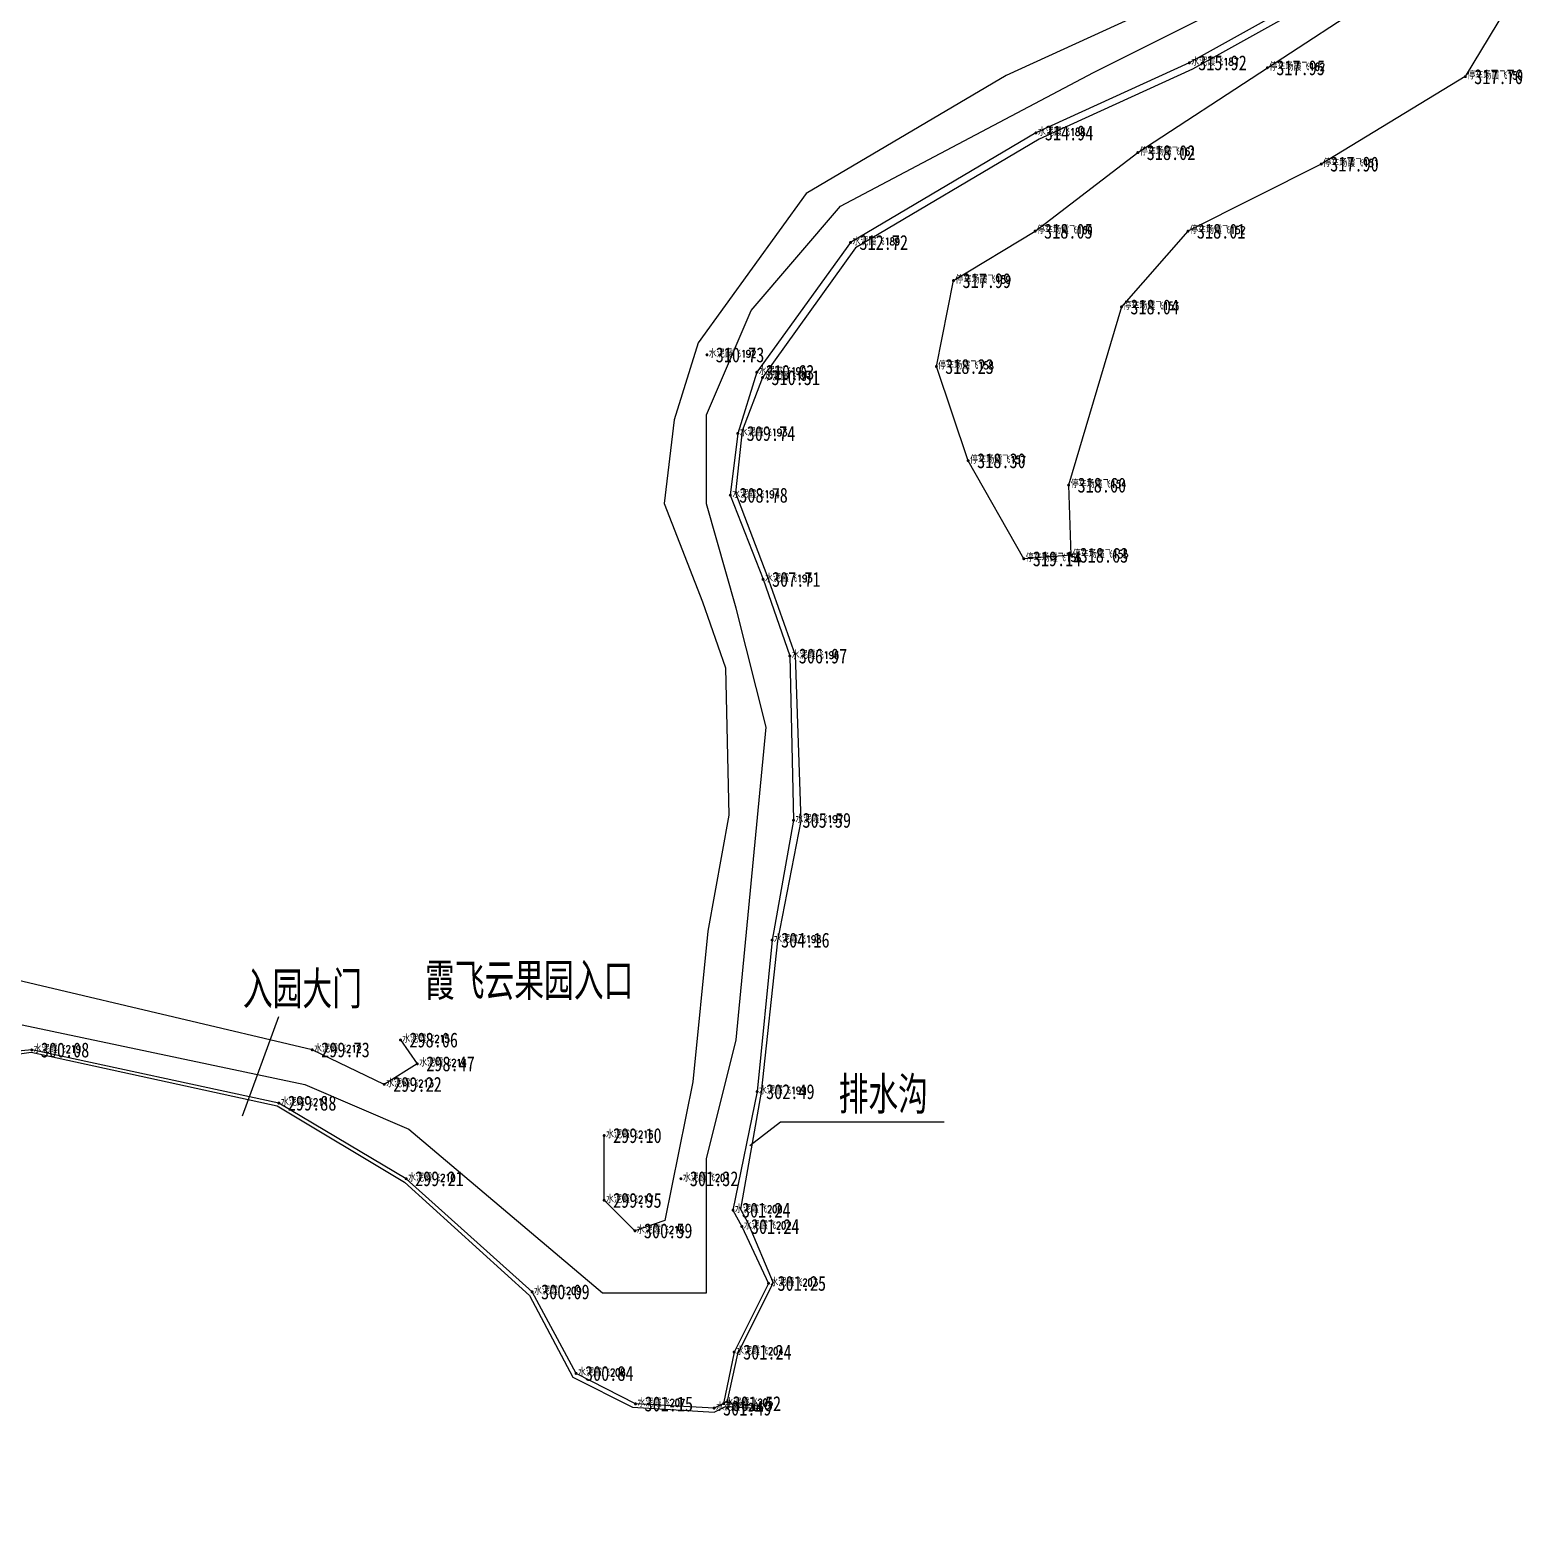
# Model space of a CAD drawing. Extents: x 380662 to 384336, y 3073712 to 3075492.
# Drawn here: x 381990.5 to 382090.8, y 3075201.1 to 3075301.8 of the extents above; entities that cross this region are included whole.
import ezdxf
from ezdxf.enums import TextEntityAlignment as Align

# ---------------------------------------------------------------- set-up
doc = ezdxf.new("R2010")
doc.units = 0
doc.header["$LTSCALE"] = 0.5
doc.header["$PDSIZE"] = 0.2
doc.layers.get('0').update_dxf_attribs({"linetype": 'CONTINUOUS'})
for name, color, linetype in [('GCD', 1, 'CONTINUOUS'), ('ZDH', 1, 'CONTINUOUS'), ('ZJ', 7, 'CONTINUOUS')]:
    doc.layers.add(name, color=color, linetype=linetype)
doc.styles.add('HZ', font='rs.shx', dxfattribs={"width": 0.8, "bigfont": 'hztxt.shx'})
doc.styles.add('正等线体', font='simhei.ttf')

# ---------------------------------------------------------------- blocks, each defined once
blk = doc.blocks.new('GC200')
at = {"linetype": 'Continuous', "const_width": 0.2, "flags": 128}
blk.add_lwpolyline([(-0.1, 0, 1), (0.1, 0, 1)], format="xyb", close=True, dxfattribs=at)

msp = doc.modelspace()

# ---------------------------------------------------------------- linework, layer by layer
at = {"linetype": 'Continuous', "flags": 128}
msp.add_lwpolyline([(381990, 3075235), (382009, 3075231), (382016, 3075228), (382029, 3075217), (382036, 3075217), (382036, 3075226), (382038, 3075234), (382040, 3075255), (382038, 3075263), (382036, 3075270), (382036, 3075276), (382039, 3075283), (382045, 3075290), (382062, 3075299), (382078, 3075307)], dxfattribs=at)
at = {"color": 8, "linetype": 'Continuous', "flags": 128}
for points, elevation in [([(382079.57, 3075305.84), (382068.45, 3075299.64), (382058.14, 3075294.93), (382045.68, 3075287.57), (382039.38, 3075278.85), (382038.1, 3075274.74), (382037.6, 3075270.59), (382039.8, 3075264.94), (382041.6, 3075259.79), (382041.85, 3075248.75), (382040.41, 3075240.7), (382039.4, 3075230.52), (382037.78, 3075222.56), (382038.38, 3075221.46), (382040.17, 3075217.64), (382037.86, 3075213.02), (382037.15, 3075209.56), (382036.51, 3075209.26), (382031.23, 3075209.54), (382027.23, 3075211.59), (382024.28, 3075217.07), (382015.81, 3075224.67), (382007.26, 3075229.75), (381990.65, 3075233.32), (381986.7, 3075232.94)], 326.34), ([(382079.95, 3075305.5), (382068.67, 3075299.21), (382058.36, 3075294.5), (382046.01, 3075287.21), (382039.76, 3075278.49), (382038.4, 3075274.91), (382037.95, 3075270.74), (382040.05, 3075265.21), (382041.95, 3075259.84), (382042.33, 3075248.72), (382040.78, 3075240.64), (382039.68, 3075230.48), (382038.28, 3075222.63), (382038.81, 3075221.67), (382040.48, 3075217.68), (382038.09, 3075212.91), (382037.36, 3075209.64), (382039.69, 3075209.39)], 326.34), ([(382090.21, 3075304.08), (382087, 3075298.71), (382077.32, 3075292.84), (382068.36, 3075288.33), (382063.89, 3075283.24), (382060.34, 3075271.27), (382060.48, 3075266.56), (382057.33, 3075266.32), (382053.59, 3075272.91), (382051.45, 3075279.24), (382052.6, 3075285.01), (382058.09, 3075288.33), (382064.99, 3075293.61), (382073.7, 3075299.31), (382080.98, 3075304.08)], 318.6), ([(382066.49, 3075303.52), (382056.13, 3075298.78), (382042.69, 3075290.85), (382035.44, 3075280.82), (382033.83, 3075275.65), (382033.16, 3075270.03), (382035.73, 3075263.43), (382037.27, 3075259), (382037.49, 3075249.09), (382036.1, 3075241.3), (382035.09, 3075231.17), (382033.21, 3075221.87), (382031.19, 3075221.17), (382029.12, 3075223.22), (382029.12, 3075227.57), (382029.12, 3075227.57)], 326.34), ([(382015.43, 3075233.99), (382015.43, 3075233.99), (382016.56, 3075232.39), (382014.34, 3075231.01), (382014.34, 3075231.01), (382009.5, 3075233.33), (382009.5, 3075233.33), (381990.9, 3075237.71), (381972.88, 3075241.96), (381972.88, 3075241.96)], 326.34)]:
    msp.add_lwpolyline(points, dxfattribs=dict(at, elevation=elevation))
for points in [[(382004.82, 3075228.9), (382007.25, 3075235.56)], [(381919.18, 3075201.13), (381930.33, 3075202.4), (381940.36, 3075208.91), (381957.64, 3075223.66), (381966.21, 3075230.23), (381976.83, 3075233.36), (381986.72, 3075232.62), (381990.6, 3075233.18), (382007.14, 3075229.56), (382015.71, 3075224.44), (382024.1, 3075216.82), (382027.01, 3075211.33), (382031.02, 3075209.31), (382036.52, 3075208.99), (382037.27, 3075209.37), (382039.74, 3075209.24)], [(382038.92, 3075226.9), (382040.98, 3075228.48), (382051.98, 3075228.48)]]:
    msp.add_lwpolyline(points, dxfattribs=at)
at = {"layer": 'ZDH', "color": 8, "linetype": 'Continuous'}
for p in [(382068.45, 3075299.64, 315.92), (382073.7, 3075299.31, 317.95), (382087, 3075298.71, 317.76), (382058.14, 3075294.93, 314.94), (382064.99, 3075293.61, 318.02), (382077.32, 3075292.84, 317.9), (382058.09, 3075288.33, 318.05), (382068.36, 3075288.33, 318.01), (382045.68, 3075287.57, 312.72), (382052.6, 3075285.01, 317.99), (382063.89, 3075283.24, 318.04), (382036.03, 3075280.02, 310.73), (382039.38, 3075278.85, 310.63), (382051.45, 3075279.24, 318.23), (382039.76, 3075278.49, 310.51), (382038.1, 3075274.74, 309.74), (382053.59, 3075272.91, 318.3), (382060.34, 3075271.27, 318.6), (382037.6, 3075270.59, 308.78), (382057.33, 3075266.32, 319.13), (382060.48, 3075266.56, 318.63), (382039.8, 3075264.94, 307.71), (382041.6, 3075259.79, 306.97), (382041.85, 3075248.75, 305.59), (382040.41, 3075240.7, 304.16), (382015.43, 3075233.99, 298.06), (381990.65, 3075233.32, 300.08), (382009.5, 3075233.33, 299.73), (382016.56, 3075232.39, 298.47), (382014.34, 3075231.01, 299.22), (382039.4, 3075230.52, 302.49), (382007.26, 3075229.75, 299.88), (382029.12, 3075227.57, 299.1), (382015.81, 3075224.67, 299.2), (382034.28, 3075224.67, 301.32), (382029.12, 3075223.22, 299.95), (382037.78, 3075222.56, 301.24), (382038.38, 3075221.46, 301.24), (382031.19, 3075221.17, 300.58), (382040.17, 3075217.64, 301.25), (382024.28, 3075217.07, 300.09), (382037.86, 3075213.02, 301.24), (382027.23, 3075211.59, 300.84), (382031.23, 3075209.54, 301.15), (382036.51, 3075209.26, 301.49), (382037.15, 3075209.56, 301.52)]:
    msp.add_point(p, dxfattribs=at)

# ---------------------------------------------------------------- block references
at = {"layer": 'GCD', "color": 8, "linetype": 'Continuous'}
ref = msp.add_blockref('GC200', (382068.45, 3075299.64, 315.92), dxfattribs=dict(at, xscale=0.5, yscale=0.5, zscale=0.5))
ref.add_attrib('height', '315.92', dxfattribs={"linetype": 'Continuous', "height": 1, "style": '正等线体', "width": 0.8}).set_placement((382069.05, 3075299.64, 315.92), align=Align.MIDDLE_LEFT)
ref = msp.add_blockref('GC200', (382073.7, 3075299.31, 317.95), dxfattribs=dict(at, xscale=0.5, yscale=0.5, zscale=0.5))
ref.add_attrib('height', '317.95', dxfattribs={"linetype": 'Continuous', "height": 1, "style": '正等线体', "width": 0.8}).set_placement((382074.3, 3075299.31, 317.95), align=Align.MIDDLE_LEFT)
ref = msp.add_blockref('GC200', (382087, 3075298.71, 317.76), dxfattribs=dict(at, xscale=0.5, yscale=0.5, zscale=0.5))
ref.add_attrib('height', '317.76', dxfattribs={"linetype": 'Continuous', "height": 1, "style": '正等线体', "width": 0.8}).set_placement((382087.6, 3075298.71, 317.76), align=Align.MIDDLE_LEFT)
ref = msp.add_blockref('GC200', (382058.14, 3075294.93, 314.94), dxfattribs=dict(at, xscale=0.5, yscale=0.5, zscale=0.5))
ref.add_attrib('height', '314.94', dxfattribs={"linetype": 'Continuous', "height": 1, "style": '正等线体', "width": 0.8}).set_placement((382058.74, 3075294.93, 314.94), align=Align.MIDDLE_LEFT)
ref = msp.add_blockref('GC200', (382064.99, 3075293.61, 318.02), dxfattribs=dict(at, xscale=0.5, yscale=0.5, zscale=0.5))
ref.add_attrib('height', '318.02', dxfattribs={"linetype": 'Continuous', "height": 1, "style": '正等线体', "width": 0.8}).set_placement((382065.59, 3075293.61, 318.02), align=Align.MIDDLE_LEFT)
ref = msp.add_blockref('GC200', (382077.32, 3075292.84, 317.9), dxfattribs=dict(at, xscale=0.5, yscale=0.5, zscale=0.5))
ref.add_attrib('height', '317.90', dxfattribs={"linetype": 'Continuous', "height": 1, "style": '正等线体', "width": 0.8}).set_placement((382077.92, 3075292.84, 317.9), align=Align.MIDDLE_LEFT)
ref = msp.add_blockref('GC200', (382058.09, 3075288.33, 318.05), dxfattribs=dict(at, xscale=0.5, yscale=0.5, zscale=0.5))
ref.add_attrib('height', '318.05', dxfattribs={"linetype": 'Continuous', "height": 1, "style": '正等线体', "width": 0.8}).set_placement((382058.69, 3075288.33, 318.05), align=Align.MIDDLE_LEFT)
ref = msp.add_blockref('GC200', (382068.36, 3075288.33, 318.01), dxfattribs=dict(at, xscale=0.5, yscale=0.5, zscale=0.5))
ref.add_attrib('height', '318.01', dxfattribs={"linetype": 'Continuous', "height": 1, "style": '正等线体', "width": 0.8}).set_placement((382068.96, 3075288.33, 318.01), align=Align.MIDDLE_LEFT)
ref = msp.add_blockref('GC200', (382045.68, 3075287.57, 312.72), dxfattribs=dict(at, xscale=0.5, yscale=0.5, zscale=0.5))
ref.add_attrib('height', '312.72', dxfattribs={"linetype": 'Continuous', "height": 1, "style": '正等线体', "width": 0.8}).set_placement((382046.28, 3075287.57, 312.72), align=Align.MIDDLE_LEFT)
ref = msp.add_blockref('GC200', (382052.6, 3075285.01, 317.99), dxfattribs=dict(at, xscale=0.5, yscale=0.5, zscale=0.5))
ref.add_attrib('height', '317.99', dxfattribs={"linetype": 'Continuous', "height": 1, "style": '正等线体', "width": 0.8}).set_placement((382053.21, 3075285.01, 317.99), align=Align.MIDDLE_LEFT)
ref = msp.add_blockref('GC200', (382063.89, 3075283.24, 318.04), dxfattribs=dict(at, xscale=0.5, yscale=0.5, zscale=0.5))
ref.add_attrib('height', '318.04', dxfattribs={"linetype": 'Continuous', "height": 1, "style": '正等线体', "width": 0.8}).set_placement((382064.49, 3075283.24, 318.04), align=Align.MIDDLE_LEFT)
ref = msp.add_blockref('GC200', (382036.03, 3075280.02, 310.73), dxfattribs=dict(at, xscale=0.5, yscale=0.5, zscale=0.5))
ref.add_attrib('height', '310.73', dxfattribs={"linetype": 'Continuous', "height": 1, "style": '正等线体', "width": 0.8}).set_placement((382036.62, 3075280.02, 310.73), align=Align.MIDDLE_LEFT)
ref = msp.add_blockref('GC200', (382051.45, 3075279.24, 318.23), dxfattribs=dict(at, xscale=0.5, yscale=0.5, zscale=0.5))
ref.add_attrib('height', '318.23', dxfattribs={"linetype": 'Continuous', "height": 1, "style": '正等线体', "width": 0.8}).set_placement((382052.04, 3075279.24, 318.23), align=Align.MIDDLE_LEFT)
ref = msp.add_blockref('GC200', (382039.38, 3075278.85, 310.63), dxfattribs=dict(at, xscale=0.5, yscale=0.5, zscale=0.5))
ref.add_attrib('height', '310.63', dxfattribs={"linetype": 'Continuous', "height": 1, "style": '正等线体', "width": 0.8}).set_placement((382039.98, 3075278.85, 310.63), align=Align.MIDDLE_LEFT)
ref = msp.add_blockref('GC200', (382039.76, 3075278.49, 310.51), dxfattribs=dict(at, xscale=0.5, yscale=0.5, zscale=0.5))
ref.add_attrib('height', '310.51', dxfattribs={"linetype": 'Continuous', "height": 1, "style": '正等线体', "width": 0.8}).set_placement((382040.36, 3075278.49, 310.51), align=Align.MIDDLE_LEFT)
ref = msp.add_blockref('GC200', (382038.1, 3075274.74, 309.74), dxfattribs=dict(at, xscale=0.5, yscale=0.5, zscale=0.5))
ref.add_attrib('height', '309.74', dxfattribs={"linetype": 'Continuous', "height": 1, "style": '正等线体', "width": 0.8}).set_placement((382038.7, 3075274.74, 309.74), align=Align.MIDDLE_LEFT)
ref = msp.add_blockref('GC200', (382053.59, 3075272.91, 318.3), dxfattribs=dict(at, xscale=0.5, yscale=0.5, zscale=0.5))
ref.add_attrib('height', '318.30', dxfattribs={"linetype": 'Continuous', "height": 1, "style": '正等线体', "width": 0.8}).set_placement((382054.19, 3075272.91, 318.3), align=Align.MIDDLE_LEFT)
ref = msp.add_blockref('GC200', (382060.34, 3075271.27, 318.6), dxfattribs=dict(at, xscale=0.5, yscale=0.5, zscale=0.5))
ref.add_attrib('height', '318.60', dxfattribs={"linetype": 'Continuous', "height": 1, "style": '正等线体', "width": 0.8}).set_placement((382060.94, 3075271.27, 318.6), align=Align.MIDDLE_LEFT)
ref = msp.add_blockref('GC200', (382037.6, 3075270.59, 308.78), dxfattribs=dict(at, xscale=0.5, yscale=0.5, zscale=0.5))
ref.add_attrib('height', '308.78', dxfattribs={"linetype": 'Continuous', "height": 1, "style": '正等线体', "width": 0.8}).set_placement((382038.2, 3075270.59, 308.78), align=Align.MIDDLE_LEFT)
ref = msp.add_blockref('GC200', (382057.33, 3075266.32, 319.13), dxfattribs=dict(at, xscale=0.5, yscale=0.5, zscale=0.5))
ref.add_attrib('height', '319.14', dxfattribs={"linetype": 'Continuous', "height": 1, "style": '正等线体', "width": 0.8}).set_placement((382057.93, 3075266.32, 319.13), align=Align.MIDDLE_LEFT)
ref = msp.add_blockref('GC200', (382060.48, 3075266.56, 318.63), dxfattribs=dict(at, xscale=0.5, yscale=0.5, zscale=0.5))
ref.add_attrib('height', '318.63', dxfattribs={"linetype": 'Continuous', "height": 1, "style": '正等线体', "width": 0.8}).set_placement((382061.08, 3075266.56, 318.63), align=Align.MIDDLE_LEFT)
ref = msp.add_blockref('GC200', (382039.8, 3075264.94, 307.71), dxfattribs=dict(at, xscale=0.5, yscale=0.5, zscale=0.5))
ref.add_attrib('height', '307.71', dxfattribs={"linetype": 'Continuous', "height": 1, "style": '正等线体', "width": 0.8}).set_placement((382040.4, 3075264.94, 307.71), align=Align.MIDDLE_LEFT)
ref = msp.add_blockref('GC200', (382041.6, 3075259.79, 306.97), dxfattribs=dict(at, xscale=0.5, yscale=0.5, zscale=0.5))
ref.add_attrib('height', '306.97', dxfattribs={"linetype": 'Continuous', "height": 1, "style": '正等线体', "width": 0.8}).set_placement((382042.2, 3075259.79, 306.97), align=Align.MIDDLE_LEFT)
ref = msp.add_blockref('GC200', (382041.85, 3075248.75, 305.59), dxfattribs=dict(at, xscale=0.5, yscale=0.5, zscale=0.5))
ref.add_attrib('height', '305.59', dxfattribs={"linetype": 'Continuous', "height": 1, "style": '正等线体', "width": 0.8}).set_placement((382042.45, 3075248.75, 305.59), align=Align.MIDDLE_LEFT)
ref = msp.add_blockref('GC200', (382040.41, 3075240.7, 304.16), dxfattribs=dict(at, xscale=0.5, yscale=0.5, zscale=0.5))
ref.add_attrib('height', '304.16', dxfattribs={"linetype": 'Continuous', "height": 1, "style": '正等线体', "width": 0.8}).set_placement((382041.01, 3075240.7, 304.16), align=Align.MIDDLE_LEFT)
ref = msp.add_blockref('GC200', (382015.43, 3075233.99, 298.06), dxfattribs=dict(at, xscale=0.5, yscale=0.5, zscale=0.5))
ref.add_attrib('height', '298.06', dxfattribs={"linetype": 'Continuous', "height": 1, "style": '正等线体', "width": 0.8}).set_placement((382016.03, 3075233.99, 298.06), align=Align.MIDDLE_LEFT)
ref = msp.add_blockref('GC200', (381990.65, 3075233.32, 300.08), dxfattribs=dict(at, xscale=0.5, yscale=0.5, zscale=0.5))
ref.add_attrib('height', '300.08', dxfattribs={"linetype": 'Continuous', "height": 1, "style": '正等线体', "width": 0.8}).set_placement((381991.25, 3075233.32, 300.08), align=Align.MIDDLE_LEFT)
ref = msp.add_blockref('GC200', (382009.5, 3075233.33, 299.73), dxfattribs=dict(at, xscale=0.5, yscale=0.5, zscale=0.5))
ref.add_attrib('height', '299.73', dxfattribs={"linetype": 'Continuous', "height": 1, "style": '正等线体', "width": 0.8}).set_placement((382010.1, 3075233.33, 299.73), align=Align.MIDDLE_LEFT)
ref = msp.add_blockref('GC200', (382016.56, 3075232.39, 298.47), dxfattribs=dict(at, xscale=0.5, yscale=0.5, zscale=0.5))
ref.add_attrib('height', '298.47', dxfattribs={"linetype": 'Continuous', "height": 1, "style": '正等线体', "width": 0.8}).set_placement((382017.16, 3075232.39, 298.47), align=Align.MIDDLE_LEFT)
ref = msp.add_blockref('GC200', (382014.34, 3075231.01, 299.22), dxfattribs=dict(at, xscale=0.5, yscale=0.5, zscale=0.5))
ref.add_attrib('height', '299.22', dxfattribs={"linetype": 'Continuous', "height": 1, "style": '正等线体', "width": 0.8}).set_placement((382014.94, 3075231.01, 299.22), align=Align.MIDDLE_LEFT)
ref = msp.add_blockref('GC200', (382039.4, 3075230.52, 302.49), dxfattribs=dict(at, xscale=0.5, yscale=0.5, zscale=0.5))
ref.add_attrib('height', '302.49', dxfattribs={"linetype": 'Continuous', "height": 1, "style": '正等线体', "width": 0.8}).set_placement((382040, 3075230.52, 302.49), align=Align.MIDDLE_LEFT)
ref = msp.add_blockref('GC200', (382007.26, 3075229.75, 299.88), dxfattribs=dict(at, xscale=0.5, yscale=0.5, zscale=0.5))
ref.add_attrib('height', '299.88', dxfattribs={"linetype": 'Continuous', "height": 1, "style": '正等线体', "width": 0.8}).set_placement((382007.86, 3075229.75, 299.88), align=Align.MIDDLE_LEFT)
ref = msp.add_blockref('GC200', (382029.12, 3075227.57, 299.1), dxfattribs=dict(at, xscale=0.5, yscale=0.5, zscale=0.5))
ref.add_attrib('height', '299.10', dxfattribs={"linetype": 'Continuous', "height": 1, "style": '正等线体', "width": 0.8}).set_placement((382029.72, 3075227.57, 299.1), align=Align.MIDDLE_LEFT)
ref = msp.add_blockref('GC200', (382015.81, 3075224.67, 299.2), dxfattribs=dict(at, xscale=0.5, yscale=0.5, zscale=0.5))
ref.add_attrib('height', '299.21', dxfattribs={"linetype": 'Continuous', "height": 1, "style": '正等线体', "width": 0.8}).set_placement((382016.41, 3075224.67, 299.2), align=Align.MIDDLE_LEFT)
ref = msp.add_blockref('GC200', (382034.28, 3075224.67, 301.32), dxfattribs=dict(at, xscale=0.5, yscale=0.5, zscale=0.5))
ref.add_attrib('height', '301.32', dxfattribs={"linetype": 'Continuous', "height": 1, "style": '正等线体', "width": 0.8}).set_placement((382034.88, 3075224.67, 301.32), align=Align.MIDDLE_LEFT)
ref = msp.add_blockref('GC200', (382029.12, 3075223.22, 299.95), dxfattribs=dict(at, xscale=0.5, yscale=0.5, zscale=0.5))
ref.add_attrib('height', '299.95', dxfattribs={"linetype": 'Continuous', "height": 1, "style": '正等线体', "width": 0.8}).set_placement((382029.72, 3075223.22, 299.95), align=Align.MIDDLE_LEFT)
ref = msp.add_blockref('GC200', (382037.78, 3075222.56, 301.24), dxfattribs=dict(at, xscale=0.5, yscale=0.5, zscale=0.5))
ref.add_attrib('height', '301.24', dxfattribs={"linetype": 'Continuous', "height": 1, "style": '正等线体', "width": 0.8}).set_placement((382038.38, 3075222.56, 301.24), align=Align.MIDDLE_LEFT)
ref = msp.add_blockref('GC200', (382031.19, 3075221.17, 300.58), dxfattribs=dict(at, xscale=0.5, yscale=0.5, zscale=0.5))
ref.add_attrib('height', '300.59', dxfattribs={"linetype": 'Continuous', "height": 1, "style": '正等线体', "width": 0.8}).set_placement((382031.79, 3075221.17, 300.58), align=Align.MIDDLE_LEFT)
ref = msp.add_blockref('GC200', (382038.38, 3075221.46, 301.24), dxfattribs=dict(at, xscale=0.5, yscale=0.5, zscale=0.5))
ref.add_attrib('height', '301.24', dxfattribs={"linetype": 'Continuous', "height": 1, "style": '正等线体', "width": 0.8}).set_placement((382038.98, 3075221.46, 301.24), align=Align.MIDDLE_LEFT)
ref = msp.add_blockref('GC200', (382024.28, 3075217.07, 300.09), dxfattribs=dict(at, xscale=0.5, yscale=0.5, zscale=0.5))
ref.add_attrib('height', '300.09', dxfattribs={"linetype": 'Continuous', "height": 1, "style": '正等线体', "width": 0.8}).set_placement((382024.88, 3075217.07, 300.09), align=Align.MIDDLE_LEFT)
ref = msp.add_blockref('GC200', (382040.17, 3075217.64, 301.25), dxfattribs=dict(at, xscale=0.5, yscale=0.5, zscale=0.5))
ref.add_attrib('height', '301.25', dxfattribs={"linetype": 'Continuous', "height": 1, "style": '正等线体', "width": 0.8}).set_placement((382040.77, 3075217.64, 301.25), align=Align.MIDDLE_LEFT)
ref = msp.add_blockref('GC200', (382037.86, 3075213.02, 301.24), dxfattribs=dict(at, xscale=0.5, yscale=0.5, zscale=0.5))
ref.add_attrib('height', '301.24', dxfattribs={"linetype": 'Continuous', "height": 1, "style": '正等线体', "width": 0.8}).set_placement((382038.46, 3075213.02, 301.24), align=Align.MIDDLE_LEFT)
ref = msp.add_blockref('GC200', (382027.23, 3075211.59, 300.84), dxfattribs=dict(at, xscale=0.5, yscale=0.5, zscale=0.5))
ref.add_attrib('height', '300.84', dxfattribs={"linetype": 'Continuous', "height": 1, "style": '正等线体', "width": 0.8}).set_placement((382027.83, 3075211.59, 300.84), align=Align.MIDDLE_LEFT)
ref = msp.add_blockref('GC200', (382031.23, 3075209.54, 301.15), dxfattribs=dict(at, xscale=0.5, yscale=0.5, zscale=0.5))
ref.add_attrib('height', '301.15', dxfattribs={"linetype": 'Continuous', "height": 1, "style": '正等线体', "width": 0.8}).set_placement((382031.83, 3075209.54, 301.15), align=Align.MIDDLE_LEFT)
ref = msp.add_blockref('GC200', (382036.51, 3075209.26, 301.49), dxfattribs=dict(at, xscale=0.5, yscale=0.5, zscale=0.5))
ref.add_attrib('height', '301.49', dxfattribs={"linetype": 'Continuous', "height": 1, "style": '正等线体', "width": 0.8}).set_placement((382037.11, 3075209.26, 301.49), align=Align.MIDDLE_LEFT)
ref = msp.add_blockref('GC200', (382037.15, 3075209.56, 301.52), dxfattribs=dict(at, xscale=0.5, yscale=0.5, zscale=0.5))
ref.add_attrib('height', '301.52', dxfattribs={"linetype": 'Continuous', "height": 1, "style": '正等线体', "width": 0.8}).set_placement((382037.75, 3075209.56, 301.52), align=Align.MIDDLE_LEFT)

# ---------------------------------------------------------------- texts
at = {"layer": 'ZDH', "color": 8, "linetype": 'Continuous', "style": 'HZ', "width": 0.8}
for s, p in [('水泥霞飞187', (382068.58, 3075299.45, 315.92)), ('停车场霞飞162', (382073.83, 3075299.12, 317.95)), ('停车场霞飞150', (382087.13, 3075298.53, 317.76)), ('水泥霞飞188', (382058.27, 3075294.74, 314.94)), ('停车场霞飞161', (382065.12, 3075293.42, 318.02)), ('停车场霞飞151', (382077.45, 3075292.65, 317.9)), ('水泥霞飞189', (382045.81, 3075287.38, 312.72)), ('停车场霞飞160', (382058.21, 3075288.15, 318.05)), ('停车场霞飞152', (382068.49, 3075288.15, 318.01)), ('停车场霞飞159', (382052.73, 3075284.82, 317.99)), ('停车场霞飞153', (382064.01, 3075283.05, 318.04)), ('水泥霞飞192', (382036.15, 3075279.84, 310.73)), ('水泥霞飞190', (382039.51, 3075278.67, 310.63)), ('水泥霞飞191', (382039.88, 3075278.3, 310.51)), ('停车场霞飞158', (382051.57, 3075279.05, 318.23)), ('水泥霞飞193', (382038.23, 3075274.55, 309.74)), ('停车场霞飞157', (382053.72, 3075272.72, 318.3)), ('水泥霞飞194', (382037.73, 3075270.4, 308.78)), ('停车场霞飞154', (382060.47, 3075271.08, 318.6)), ('停车场霞飞156', (382057.45, 3075266.13, 319.13)), ('停车场霞飞155', (382060.61, 3075266.37, 318.63)), ('水泥霞飞195', (382039.93, 3075264.75, 307.71)), ('水泥霞飞196', (382041.72, 3075259.6, 306.97)), ('水泥霞飞197', (382041.97, 3075248.57, 305.59)), ('水泥霞飞198', (382040.53, 3075240.51, 304.16)), ('水泥霞飞219', (381990.77, 3075233.13, 300.08)), ('水泥霞飞212', (382009.62, 3075233.15, 299.73)), ('水泥霞飞215', (382015.55, 3075233.81, 298.06)), ('水泥霞飞214', (382016.69, 3075232.21, 298.47)), ('水泥霞飞213', (382014.47, 3075230.82, 299.22)), ('水泥霞飞199', (382039.52, 3075230.34, 302.49)), ('水泥霞飞211', (382007.39, 3075229.56, 299.88)), ('水泥霞飞216', (382029.24, 3075227.39, 299.1)), ('水泥霞飞210', (382015.94, 3075224.48, 299.2)), ('水泥霞飞201', (382034.41, 3075224.48, 301.32)), ('水泥霞飞217', (382029.24, 3075223.03, 299.95)), ('水泥霞飞200', (382037.91, 3075222.37, 301.24)), ('水泥霞飞218', (382031.31, 3075220.98, 300.58)), ('水泥霞飞202', (382038.51, 3075221.27, 301.24)), ('水泥霞飞209', (382024.4, 3075216.88, 300.09)), ('水泥霞飞203', (382040.29, 3075217.45, 301.25)), ('水泥霞飞204', (382037.98, 3075212.84, 301.24)), ('水泥霞飞208', (382027.36, 3075211.4, 300.84)), ('水泥霞飞207', (382031.36, 3075209.36, 301.15)), ('水泥霞飞206', (382036.64, 3075209.08, 301.49)), ('水泥霞飞205', (382037.27, 3075209.37, 301.52))]:
    msp.add_text(s, height=0.5, dxfattribs=at).set_placement(p)
at = {"layer": 'ZJ', "color": 8, "linetype": 'Continuous', "style": 'HZ', "width": 0.8}
for s, p in [('入园大门', (382008.84, 3075237.49)), ('霞飞云果园入口', (382024.08, 3075238.02)), ('排水沟', (382047.88, 3075230.41))]:
    msp.add_text(s, height=2.5, dxfattribs=at).set_placement(p, align=Align.MIDDLE)

doc.saveas('drawing.dxf')
